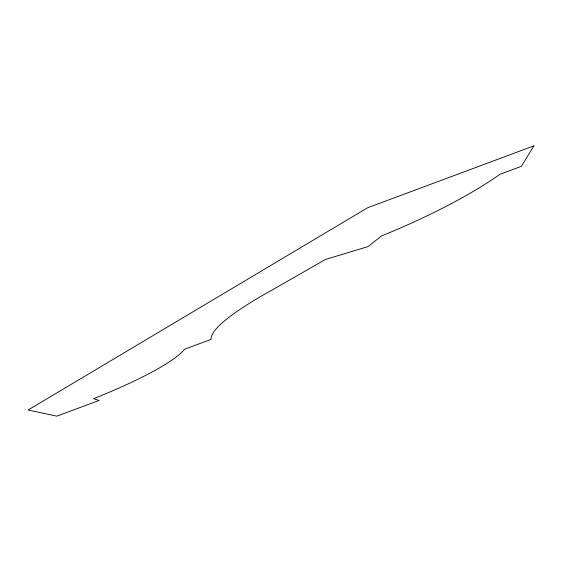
<?xml version="1.0" encoding="UTF-8"?>
<svg xmlns="http://www.w3.org/2000/svg" width="562" height="562" viewBox="0 0 562 562"><rect width="100%" height="100%" fill="white"/><g stroke="black" fill="none" stroke-linecap="round" stroke-linejoin="round"><path stroke-width="0.84" d="M533.9 145.86L521.396 166.296L499.99 174.262A183.114 40 -21.9 0 1 381.57 235.9L367.962 246.634L325.482 259.447L272.703 289.683A218.225 32.954 -21.5 0 0 211.136 339.378L184.568 349.227A172.042 26.836 -18.2 0 1 93.65 398.704L99.144 400.46L56.811 416.14L28.1 410.014L367.71 207.715L533.9 145.86"/></g></svg>
